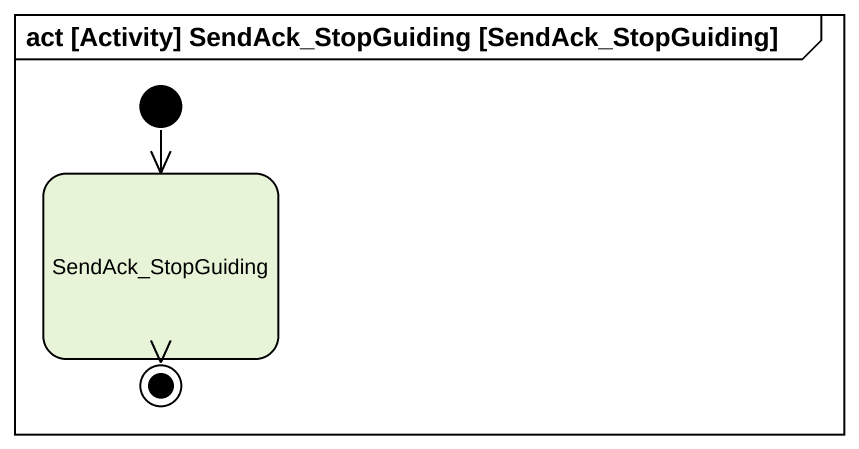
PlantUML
@startuml
mainframe act [Activity] SendAck_StopGuiding [SendAck_StopGuiding]
hide empty description
state SendAck_StopGuiding
[*] --> SendAck_StopGuiding
SendAck_StopGuiding --> [*]
@enduml
